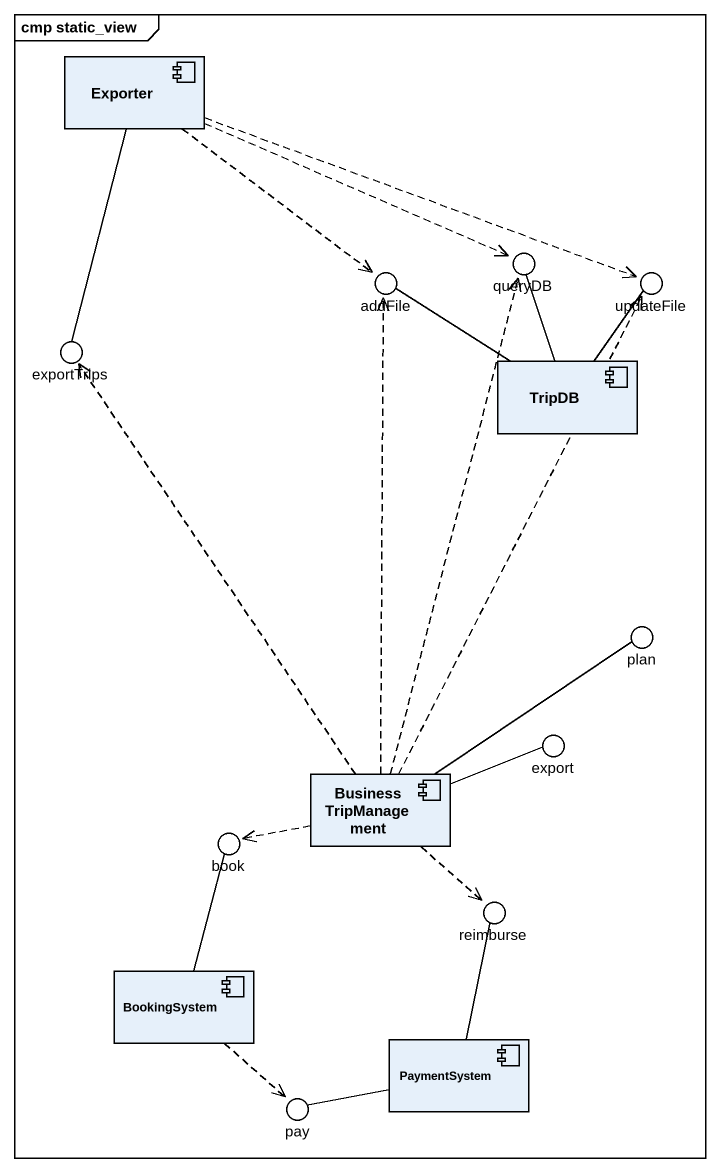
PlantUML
@startuml
mainframe cmp static_view
component Exporter
() queryDB
() addFile
() updateFile
() exportTrips
component TripDB
() plan
() export
component BusinessTripManagement
() book
() reimburse
component BookingSystem
component PaymentSystem
() pay
Exporter .right.> queryDB
Exporter ..> addFile
Exporter .right.> updateFile
Exporter -- exportTrips
TripDB -up- queryDB
TripDB -up- addFile
TripDB -up- updateFile
BusinessTripManagement .up.> queryDB
BusinessTripManagement .up.> addFile
BusinessTripManagement .up.> updateFile
BusinessTripManagement .up.> exportTrips
BusinessTripManagement -up- plan
BusinessTripManagement -right- export
BusinessTripManagement .left.> book
BusinessTripManagement ..> reimburse
BookingSystem -up- book
BookingSystem ..> pay
PaymentSystem -up- reimburse
PaymentSystem -left- pay
@enduml
